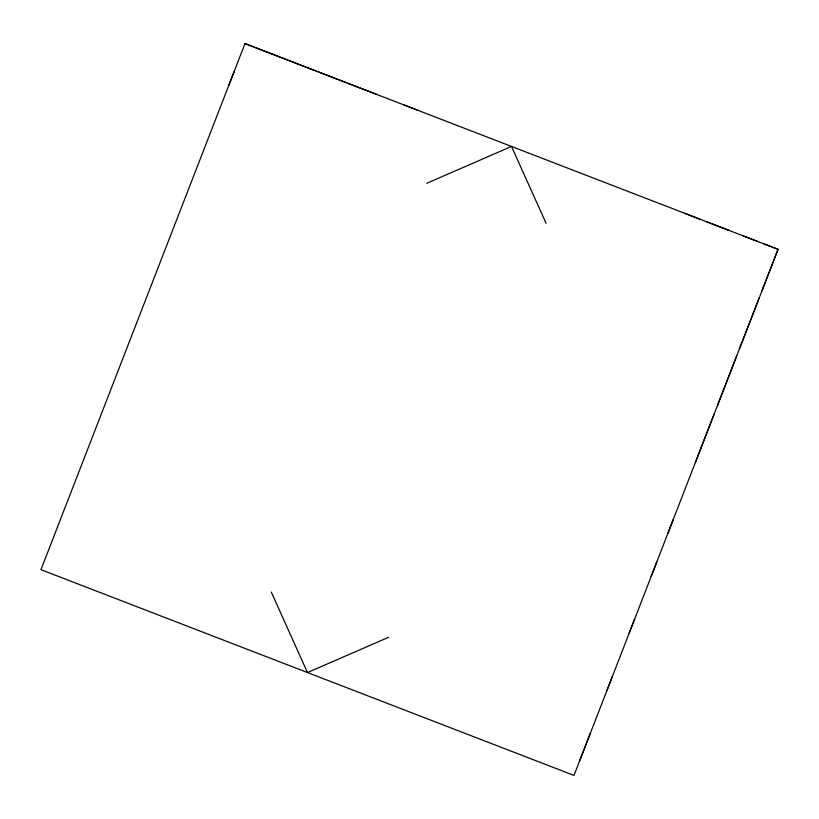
<?xml version="1.0" encoding="UTF-8"?>
<svg xmlns="http://www.w3.org/2000/svg" width="819" height="819" viewBox="0 0 819 819"><rect width="100%" height="100%" fill="white"/><g stroke="black" fill="none" stroke-linecap="round" stroke-linejoin="round"><path stroke-width="1.23" d="M228.46 86.23L233.978 72.021M288.227 60.258L245.004 43.581L40.95 569.676L573.996 775.419L778.05 249.324L763.646 243.765M579.606 760.953L590.54 732.77M607.084 690.11L612.602 675.89M629.146 633.23L634.664 619.01M651.197 576.361L656.715 562.141M667.751 533.701L673.269 519.481M695.331 462.602L714.281 413.728M717.383 405.733L736.731 355.856M739.444 348.853L759.172 297.983M761.506 291.984L778.05 249.324L245.004 43.581M426.76 183.292L511.527 146.447L546.078 223.29M388.554 637.315L307.473 672.553L271.284 592.045M288.984 60.555L317.045 71.386M318.304 71.867L345.853 82.504M347.614 83.19L376.935 94.502M403.48 104.75L417.885 110.309M684.776 213.319L699.426 218.98M706.019 221.519L728.746 230.293M743.406 235.954L758.056 241.605"/></g></svg>
